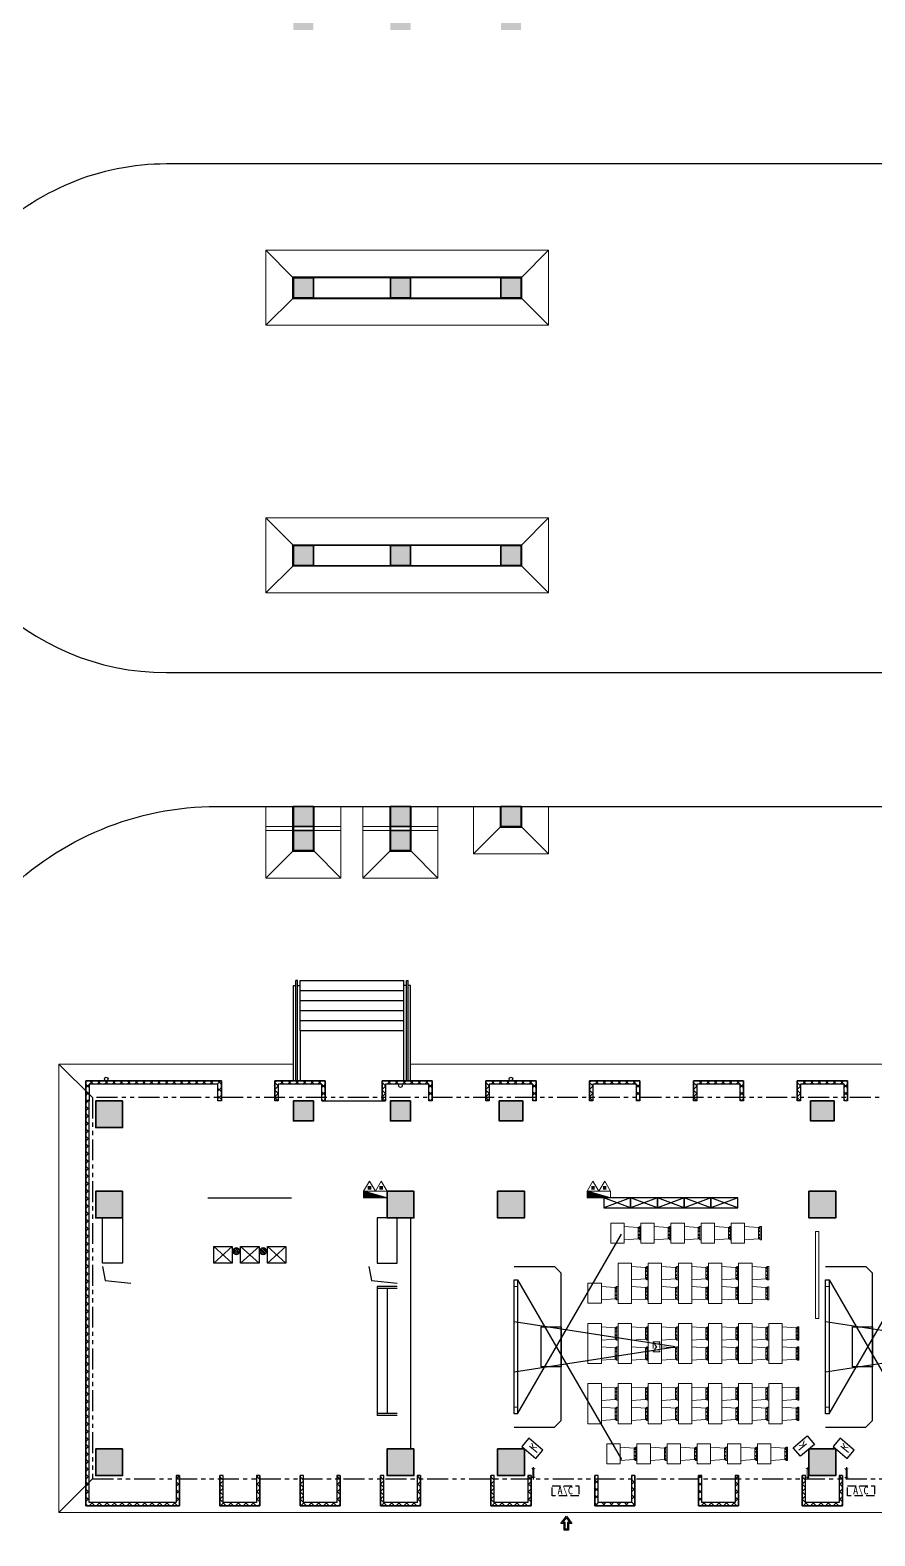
# Model space of a CAD drawing. Extents: x 196430 to 818205, y 904526 to 1974626.
# Drawn here: x 719802 to 745032, y 1832822 to 1877822 of the extents above; entities that cross this region are included whole.
import ezdxf

# ---------------------------------------------------------------- set-up
doc = ezdxf.new("R2010")
doc.units = 0
doc.header["$LTSCALE"] = 1000
doc.header["$MEASUREMENT"] = 0
for name, pattern in [('arch-1#教学楼$0$DASH', [0.35, 0.25, -0.1]), ('arch-1#教学楼$0$HIDDEN2', [4.7625, 3.175, -1.5875]), ('arch-1#教学楼$0$PHANTOM2', [1.25, 0.625, -0.125, 0.125, -0.125, 0.125, -0.125])]:
    doc.linetypes.add(name, pattern=pattern)
for name, color, linetype in [('arch', 8, 'Continuous'), ('arch-1#教学楼$0$0-消防', 8, 'Continuous'), ('arch-1#教学楼$0$_0', 8, 'Continuous'), ('arch-1#教学楼$0$A-FINI', 8, 'Continuous'), ('arch-1#教学楼$0$fur', 8, 'Continuous'), ('arch-1#教学楼$0$GXYZ', 8, 'Continuous'), ('arch-1#教学楼$0$LATRINE', 8, 'Continuous'), ('arch-1#教学楼$0$LVTRY', 8, 'Continuous'), ('arch-1#教学楼$0$O-洞口', 8, 'Continuous'), ('arch-1#教学楼$0$WALL_METAL', 8, 'Continuous'), ('arch-1#教学楼$0$Z-电器', 8, 'Continuous'), ('arch-1#教学楼$0$保温', 8, 'Continuous'), ('arch-1#教学楼$0$条件', 8, 'Continuous'), ('arch-1#教学楼$0$柱填充', 8, 'Continuous'), ('arch-1#教学楼$0$栏杆', 8, 'Continuous'), ('arch-1#教学楼$0$污水标注', 8, 'Continuous'), ('arch-1#教学楼$0$空调', 8, 'Continuous'), ('arch-1#教学楼$0$设备标注', 8, 'Continuous')]:
    doc.layers.add(name, color=color, linetype=linetype)
for name, color, linetype, lineweight in [('arch-1#教学楼$0$3T_GLASS', 8, 'Continuous', 0), ('arch-1#教学楼$0$AC', 8, 'arch-1#教学楼$0$HIDDEN2', 25), ('arch-1#教学楼$0$HANDRAIL', 8, 'Continuous', 0), ('arch-1#教学楼$0$HV-fm', 8, 'Continuous', 18), ('arch-1#教学楼$0$WINDOW', 8, 'Continuous', 25), ('arch-1#教学楼$0$家具', 8, 'Continuous', 9), ('arch-1#教学楼$0$砼柱', 8, 'Continuous', 35)]:
    doc.layers.add(name, color=color, linetype=linetype, lineweight=lineweight)
doc.styles.add('arch-1#教学楼$0$_TCH_DYN', font='')
doc.styles.add('arch-1#教学楼$0$DIM_FONT', font='SIMPLEX.shx', dxfattribs={"width": 0.6})
doc.styles.add('arch-1#教学楼$0$Standard', font='gbenor.shx', dxfattribs={"bigfont": 'gbcbig.shx'})
doc.styles.get('arch-1#教学楼$0$_TCH_DYN').set_extended_font_data('SimSun')
doc.linetypes.add('arch-1#教学楼$0$XH_LINE', pattern='A,2,-0.2,["XH",arch-1#教学楼$0$Standard,S=0.15,R=0,X=-0.15,Y=-0.08],-0.15', length=2.35)

# ---------------------------------------------------------------- blocks, each defined once
blk = doc.blocks.new('arch-1#教学楼$0$kk')
for p, q in [((867703, -261309), (867703, -260947)), ((867740, -260999), (867665, -260999)), ((867740, -261257), (867665, -261257))]:
    blk.add_line(p, q)
at = {"const_width": 10}
for points in [[(867635, -260999), (867665, -260999), (867665, -261257), (867635, -261257)], [(867770, -260999), (867740, -260999), (867740, -261257), (867770, -261257)]]:
    blk.add_lwpolyline(points, dxfattribs=at)
blk = doc.blocks.new('arch-1#教学楼$0$A$C229B5E25')
at = {"layer": 'arch-1#教学楼$0$LATRINE'}
for points in [[(0, 2150), (0, 1600), (500, 1600), (500, 2150), (0, 2150)], [(500, 2150), (0, 1600)], [(0, 2150), (500, 1600)], [(0, 1350), (0, 800), (500, 800), (500, 1350), (0, 1350)], [(500, 1350), (0, 800)], [(0, 1350), (500, 800)], [(0, 550), (0, 0), (500, 0), (500, 550), (0, 550)], [(500, 550), (0, 0)], [(0, 550), (500, 0)]]:
    blk.add_lwpolyline(points, dxfattribs=at)
blk = doc.blocks.new('arch-1#教学楼$0$GPS_ws_dlpm')
for p, q in [((-100, 9), (-9, 100)), ((-93, -37), (37, 93)), ((-71, -71), (71, 71)), ((-35, -94), (94, 35)), ((11, -99), (99, -11))]:
    blk.add_line(p, q)
blk.add_circle((0, 0), 100)
blk = doc.blocks.new('arch-1#教学楼$0$1zw2')
at = {"layer": 'arch-1#教学楼$0$柱填充'}
h = blk.add_hatch(color=251, dxfattribs=at)
h.dxf.hatch_style = 1
h.paths.add_polyline_path([(5128395, 875712), (5127595, 875712), (5127595, 874912), (5128395, 874912)])
h.paths.add_polyline_path([(5128395, 878412), (5127595, 878412), (5127595, 877612), (5128395, 877612)])
h.paths.add_polyline_path([(5134095, 878412), (5133495, 878412), (5133495, 877812), (5134095, 877812)])
h.paths.add_polyline_path([(5136995, 878412), (5136395, 878412), (5136395, 877812), (5136995, 877812)])
h.paths.add_polyline_path([(5139645, 878412), (5139645, 877812), (5140345, 877812), (5140345, 878412)])
h.paths.add_polyline_path([(5137095, 875712), (5136295, 875712), (5136295, 874912), (5137095, 874912)])
h.paths.add_polyline_path([(5140395, 875712), (5139595, 875712), (5139595, 874912), (5140395, 874912)])
h.paths.add_polyline_path([(5140395, 868012), (5139595, 868012), (5139595, 867212), (5140395, 867212)])
h.paths.add_polyline_path([(5149695, 868012), (5148895, 868012), (5148895, 867212), (5149695, 867212)])
h.paths.add_polyline_path([(5148945, 878412), (5148945, 877812), (5149645, 877812), (5149645, 878412)])
h.paths.add_polyline_path([(5149695, 875712), (5148895, 875712), (5148895, 874912), (5149695, 874912)])
h.paths.add_polyline_path([(5158245, 878412), (5158245, 877812), (5158945, 877812), (5158945, 878412)])
h.paths.add_polyline_path([(5158995, 875712), (5158195, 875712), (5158195, 874912), (5158995, 874912)])
h.paths.add_polyline_path([(5158995, 868012), (5158195, 868012), (5158195, 867212), (5158995, 867212)])
h.paths.add_polyline_path([(5167545, 878412), (5167545, 877812), (5168245, 877812), (5168245, 878412)])
h.paths.add_polyline_path([(5168295, 875712), (5167495, 875712), (5167495, 874912), (5168295, 874912)])
h.paths.add_polyline_path([(5168295, 868012), (5167495, 868012), (5167495, 867212), (5168295, 867212)])
h.paths.add_polyline_path([(5176845, 878412), (5176845, 877812), (5177545, 877812), (5177545, 878412)])
h.paths.add_polyline_path([(5177495, 875712), (5176895, 875712), (5176895, 875112), (5177495, 875112)])
h.paths.add_polyline_path([(5177295, 867812), (5176695, 867812), (5176695, 867212), (5177295, 867212)])
h.paths.add_polyline_path([(5183395, 867712), (5182895, 867712), (5182895, 867212), (5183395, 867212)])
h.paths.add_polyline_path([(5183295, 875712), (5182695, 875712), (5182695, 875112), (5183295, 875112)])
h.paths.add_polyline_path([(5183295, 878412), (5182695, 878412), (5182695, 877812), (5183295, 877812)])
h.paths.add_polyline_path([(5186895, 870212), (5186395, 870212), (5186395, 869712), (5186895, 869712)])
h.paths.add_polyline_path([(5188695, 875912), (5188095, 875912), (5188095, 875312), (5188695, 875312)])
h.paths.add_polyline_path([(5188695, 867712), (5188195, 867712), (5188195, 867212), (5188695, 867212)])
h.paths.add_polyline_path([(5192795, 876262), (5192045, 876262), (5192045, 875512), (5192795, 875512)])
h.paths.add_polyline_path([(5177695, 882912), (5177095, 882912), (5177095, 882312), (5177695, 882312)])
h.paths.add_polyline_path([(5185595, 882912), (5184995, 882912), (5184995, 882312), (5185595, 882312)])
h.paths.add_polyline_path([(5188695, 882912), (5188095, 882912), (5188095, 882312), (5188695, 882312)])
h.paths.add_polyline_path([(5192795, 882811), (5192295, 882811), (5192295, 882311), (5192795, 882311)])
h.paths.add_polyline_path([(5134095, 886492), (5133495, 886492), (5133495, 885892), (5134095, 885892)])
h.paths.add_polyline_path([(5136995, 886492), (5136395, 886492), (5136395, 885892), (5136995, 885892)])
h.paths.add_polyline_path([(5177695, 888692), (5177095, 888692), (5177095, 888092), (5177695, 888092)])
h.paths.add_polyline_path([(5185595, 888692), (5184995, 888692), (5184995, 888092), (5185595, 888092)])
h.paths.add_polyline_path([(5188695, 888692), (5188095, 888692), (5188095, 888092), (5188695, 888092)])
h.paths.add_polyline_path([(5192795, 888692), (5192295, 888692), (5192295, 888192), (5192795, 888192)])
h.paths.add_polyline_path([(5128395, 868012), (5127595, 868012), (5127595, 867212), (5128395, 867212)])
h.paths.add_polyline_path([(5137095, 868012), (5136295, 868012), (5136295, 867212), (5137095, 867212)])
h.paths.add_polyline_path([(5188695, 878412), (5188095, 878412), (5188095, 877812), (5188695, 877812)])
h.paths.add_polyline_path([(5136395, 886612), (5136995, 886612), (5136995, 887212), (5136395, 887212)])
h.paths.add_polyline_path([(5182995, 915332), (5182395, 915332), (5182395, 914732), (5182995, 914732)])
h.paths.add_polyline_path([(5189495, 915332), (5188895, 915332), (5188895, 914732), (5189495, 914732)])
h.paths.add_polyline_path([(5189495, 919812), (5188795, 919812), (5188795, 919012), (5189495, 919012)])
h.paths.add_polyline_path([(5185595, 919712), (5184995, 919712), (5184995, 919012), (5185595, 919012)])
h.paths.add_polyline_path([(5174245, 919812), (5173545, 919812), (5173545, 919012), (5174245, 919012)])
h.paths.add_polyline_path([(5177545, 919812), (5176845, 919812), (5176845, 919012), (5177545, 919012)])
h.paths.add_polyline_path([(5176845, 930012), (5176845, 929412), (5177545, 929412), (5177545, 930012)])
h.paths.add_polyline_path([(5177495, 927512), (5176895, 927512), (5176895, 926812), (5177495, 926812)])
h.paths.add_polyline_path([(5173545, 930012), (5173545, 929412), (5174245, 929412), (5174245, 930012)])
h.paths.add_polyline_path([(5174245, 927512), (5173545, 927512), (5173545, 926712), (5174245, 926712)])
h.paths.add_polyline_path([(5164245, 930012), (5164245, 929412), (5164945, 929412), (5164945, 930012)])
h.paths.add_polyline_path([(5164945, 927512), (5164245, 927512), (5164245, 926712), (5164945, 926712)])
h.paths.add_polyline_path([(5164945, 919812), (5164245, 919812), (5164245, 919012), (5164945, 919012)])
h.paths.add_polyline_path([(5182845, 955712), (5182345, 955712), (5182345, 955212), (5182845, 955212)])
h.paths.add_polyline_path([(5192795, 955712), (5192295, 955712), (5192295, 955212), (5192795, 955212)])
h.paths.add_polyline_path([(5185595, 958812), (5184995, 958812), (5184995, 958212), (5185595, 958212)])
h.paths.add_polyline_path([(5188695, 958812), (5188095, 958812), (5188095, 958212), (5188695, 958212)])
h.paths.add_polyline_path([(5192795, 958812), (5192195, 958812), (5192195, 958212), (5192795, 958212)])
h.paths.add_polyline_path([(5177695, 958812), (5177095, 958812), (5177095, 958212), (5177695, 958212)])
h.paths.add_polyline_path([(5177695, 965012), (5177095, 965012), (5177095, 964412), (5177695, 964412)])
h.paths.add_polyline_path([(5185595, 965012), (5184995, 965012), (5184995, 964412), (5185595, 964412)])
h.paths.add_polyline_path([(5188695, 965212), (5188095, 965212), (5188095, 964612), (5188695, 964612)])
h.paths.add_polyline_path([(5192795, 965212), (5192195, 965212), (5192195, 964612), (5192795, 964612)])
h.paths.add_polyline_path([(5177695, 971012), (5177095, 971012), (5177095, 970412), (5177695, 970412)])
h.paths.add_polyline_path([(5185595, 971212), (5184995, 971212), (5184995, 970612), (5185595, 970612)])
h.paths.add_polyline_path([(5192795, 971212), (5192195, 971212), (5192195, 970612), (5192795, 970612)])
h.paths.add_polyline_path([(5177595, 977012), (5176795, 977012), (5176795, 976212), (5177595, 976212)])
h.paths.add_polyline_path([(5177595, 984912), (5176795, 984912), (5176795, 984112), (5177595, 984112)])
h.paths.add_polyline_path([(5181445, 984912), (5180745, 984912), (5180745, 984112), (5181445, 984112)])
h.paths.add_polyline_path([(5180795, 987412), (5180795, 986812), (5181395, 986812), (5181395, 987412)])
h.paths.add_polyline_path([(5176845, 987412), (5176845, 986812), (5177545, 986812), (5177545, 987412)])
h.paths.add_polyline_path([(5190995, 984912), (5190295, 984912), (5190295, 984112), (5190995, 984112)])
h.paths.add_polyline_path([(5190995, 987412), (5190295, 987412), (5190295, 986612), (5190995, 986612)])
h.paths.add_polyline_path([(5190995, 976812), (5190395, 976812), (5190395, 976212), (5190995, 976212)])
h.paths.add_polyline_path([(5192795, 976812), (5192195, 976812), (5192195, 976212), (5192795, 976212)])
h.paths.add_polyline_path([(5185595, 976812), (5184995, 976812), (5184995, 976212), (5185595, 976212)])
h.paths.add_polyline_path([(5181445, 977012), (5180745, 977012), (5180745, 976212), (5181445, 976212)])
h.paths.add_polyline_path([(5167545, 987412), (5167545, 986812), (5168245, 986812), (5168245, 987412)])
h.paths.add_polyline_path([(5168295, 984912), (5167495, 984912), (5167495, 984112), (5168295, 984112)])
h.paths.add_polyline_path([(5168295, 977012), (5167495, 977012), (5167495, 976212), (5168295, 976212)])
h.paths.add_polyline_path([(5158245, 987412), (5158245, 986812), (5158945, 986812), (5158945, 987412)])
h.paths.add_polyline_path([(5158995, 984912), (5158195, 984912), (5158195, 984112), (5158995, 984112)])
h.paths.add_polyline_path([(5158995, 977012), (5158195, 977012), (5158195, 976212), (5158995, 976212)])
h.paths.add_polyline_path([(5148945, 987412), (5148945, 986812), (5149645, 986812), (5149645, 987412)])
h.paths.add_polyline_path([(5149695, 984912), (5148895, 984912), (5148895, 984112), (5149695, 984112)])
h.paths.add_polyline_path([(5149695, 977012), (5148895, 977012), (5148895, 976212), (5149695, 976212)])
h.paths.add_polyline_path([(5139645, 987412), (5139645, 986812), (5140345, 986812), (5140345, 987412)])
h.paths.add_polyline_path([(5140395, 984912), (5139595, 984912), (5139595, 984112), (5140395, 984112)])
h.paths.add_polyline_path([(5140395, 977012), (5139595, 977012), (5139595, 976212), (5140395, 976212)])
h.paths.add_polyline_path([(5136995, 987412), (5136395, 987412), (5136395, 986812), (5136995, 986812)])
h.paths.add_polyline_path([(5137095, 984912), (5136295, 984912), (5136295, 984112), (5137095, 984112)])
h.paths.add_polyline_path([(5137095, 977012), (5136295, 977012), (5136295, 976212), (5137095, 976212)])
h.paths.add_polyline_path([(5128395, 984912), (5127595, 984912), (5127595, 984112), (5128395, 984112)])
h.paths.add_polyline_path([(5128395, 987412), (5127595, 987412), (5127595, 986612), (5128395, 986612)])
h.paths.add_polyline_path([(5188695, 971212), (5188095, 971212), (5188095, 970612), (5188695, 970612)])
h.paths.add_polyline_path([(5128395, 977012), (5127595, 977012), (5127595, 976212), (5128395, 976212)])
h.paths.add_polyline_path([(5177095, 889412), (5177095, 888812), (5177695, 888812), (5177695, 889412)])
h.paths.add_polyline_path([(5184995, 889412), (5184995, 888812), (5185595, 888812), (5185595, 889412)])
h.paths.add_polyline_path([(5188095, 889412), (5188095, 888812), (5188695, 888812), (5188695, 889412)])
h.paths.add_polyline_path([(5177095, 894112), (5177095, 893512), (5177795, 893512), (5177795, 894112)])
h.paths.add_polyline_path([(5184895, 894112), (5184895, 893512), (5185595, 893512), (5185595, 894112)])
h.paths.add_polyline_path([(5188095, 894112), (5188095, 893512), (5188695, 893512), (5188695, 894112)])
h.paths.add_polyline_path([(5192195, 894112), (5192195, 893512), (5192795, 893512), (5192795, 894112)])
h.paths.add_polyline_path([(5177095, 902212), (5177095, 901612), (5177795, 901612), (5177795, 902212)])
h.paths.add_polyline_path([(5184895, 902212), (5184895, 901612), (5185595, 901612), (5185595, 902212)])
h.paths.add_polyline_path([(5188695, 902211), (5188095, 902211), (5188095, 901611), (5188695, 901611)])
h.paths.add_polyline_path([(5192795, 902211), (5192195, 902211), (5192195, 901611), (5192795, 901611)])
h.paths.add_polyline_path([(5177095, 906712), (5177095, 906112), (5177795, 906112), (5177795, 906712)])
h.paths.add_polyline_path([(5184895, 906712), (5184895, 906112), (5185595, 906112), (5185595, 906712)])
h.paths.add_polyline_path([(5188695, 906712), (5188095, 906712), (5188095, 906112), (5188695, 906112)])
h.paths.add_polyline_path([(5192795, 906712), (5192195, 906712), (5192195, 906112), (5192795, 906112)])
h.paths.add_polyline_path([(5177095, 914612), (5177095, 914012), (5177795, 914012), (5177795, 914612)])
h.paths.add_polyline_path([(5184895, 914612), (5184895, 914012), (5185595, 914012), (5185595, 914612)])
h.paths.add_polyline_path([(5188095, 914612), (5188095, 914012), (5188695, 914012), (5188695, 914612)])
h.paths.add_polyline_path([(5192195, 914612), (5192195, 914012), (5192795, 914012), (5192795, 914612)])
h.paths.add_polyline_path([(5185595, 927512), (5184995, 927512), (5184995, 926812), (5185595, 926812)])
h.paths.add_polyline_path([(5189495, 927512), (5188795, 927512), (5188795, 926712), (5189495, 926712)])
h.paths.add_polyline_path([(5184945, 930012), (5184945, 929412), (5185645, 929412), (5185645, 930012)])
h.paths.add_polyline_path([(5189495, 930012), (5188895, 930012), (5188895, 929412), (5189495, 929412)])
h.paths.add_polyline_path([(5154945, 930012), (5154945, 929412), (5155645, 929412), (5155645, 930012)])
h.paths.add_polyline_path([(5155645, 927512), (5154945, 927512), (5154945, 926712), (5155645, 926712)])
h.paths.add_polyline_path([(5155645, 919812), (5154945, 919812), (5154945, 919012), (5155645, 919012)])
h.paths.add_polyline_path([(5145645, 930012), (5145645, 929412), (5146345, 929412), (5146345, 930012)])
h.paths.add_polyline_path([(5146345, 927512), (5145645, 927512), (5145645, 926712), (5146345, 926712)])
h.paths.add_polyline_path([(5146345, 919812), (5145645, 919812), (5145645, 919012), (5146345, 919012)])
h.paths.add_polyline_path([(5136345, 930012), (5136345, 929412), (5137045, 929412), (5137045, 930012)])
h.paths.add_polyline_path([(5137045, 927512), (5136345, 927512), (5136345, 926712), (5137045, 926712)])
h.paths.add_polyline_path([(5137045, 919812), (5136345, 919812), (5136345, 919012), (5137045, 919012)])
h.paths.add_polyline_path([(5133995, 919512), (5133495, 919512), (5133495, 919012), (5133995, 919012)])
h.paths.add_polyline_path([(5131295, 927512), (5130695, 927512), (5130695, 926912), (5131295, 926912)])
h.paths.add_polyline_path([(5131295, 919612), (5130695, 919612), (5130695, 919012), (5131295, 919012)])
h.paths.add_polyline_path([(5128295, 927512), (5127595, 927512), (5127595, 926712), (5128295, 926712)])
h.paths.add_polyline_path([(5127595, 930012), (5127595, 929412), (5128295, 929412), (5128295, 930012)])
h.paths.add_polyline_path([(5128395, 919812), (5127595, 919812), (5127595, 919012), (5128395, 919012)])
h.paths.add_polyline_path([(5134095, 911732), (5133495, 911732), (5133495, 911132), (5134095, 911132)])
h.paths.add_polyline_path([(5136995, 911732), (5136395, 911732), (5136395, 911132), (5136995, 911132)])
h.paths.add_polyline_path([(5134095, 911012), (5133495, 911012), (5133495, 910412), (5134095, 910412)])
h.paths.add_polyline_path([(5139695, 910412), (5140295, 910412), (5140295, 911012), (5139695, 911012)])
h.paths.add_polyline_path([(5139695, 902412), (5140295, 902412), (5140295, 903012), (5139695, 903012)])
h.paths.add_polyline_path([(5134095, 903012), (5133495, 903012), (5133495, 902412), (5134095, 902412)])
h.paths.add_polyline_path([(5139695, 894412), (5140295, 894412), (5140295, 895012), (5139695, 895012)])
h.paths.add_polyline_path([(5134095, 895012), (5133495, 895012), (5133495, 894412), (5134095, 894412)])
h.paths.add_polyline_path([(5134095, 887212), (5133495, 887212), (5133495, 886612), (5134095, 886612)])
h.paths.add_polyline_path([(5139695, 886612), (5140295, 886612), (5140295, 887212), (5139695, 887212)])
h.paths.add_polyline_path([(5136395, 902412), (5136995, 902412), (5136995, 903012), (5136395, 903012)])
h.paths.add_polyline_path([(5136395, 894412), (5136995, 894412), (5136995, 895012), (5136395, 895012)])
h.paths.add_polyline_path([(5136395, 910412), (5136995, 910412), (5136995, 911012), (5136395, 911012)])
h.paths.add_polyline_path([(5184995, 930732), (5184995, 930132), (5185595, 930132), (5185595, 930732)])
h.paths.add_polyline_path([(5182945, 938712), (5182345, 938712), (5182345, 938112), (5182945, 938112)])
h.paths.add_polyline_path([(5185595, 938712), (5184995, 938712), (5184995, 938112), (5185595, 938112)])
h.paths.add_polyline_path([(5188495, 938712), (5187895, 938712), (5187895, 938112), (5188495, 938112)])
h.paths.add_polyline_path([(5182945, 947112), (5182345, 947112), (5182345, 946512), (5182945, 946512)])
h.paths.add_polyline_path([(5185595, 947112), (5184995, 947112), (5184995, 946512), (5185595, 946512)])
h.paths.add_polyline_path([(5188495, 947112), (5187895, 947112), (5187895, 946512), (5188495, 946512)])
h.paths.add_polyline_path([(5185595, 955092), (5184995, 955092), (5184995, 954492), (5185595, 954492)])
h.paths.add_polyline_path([(5187895, 930732), (5187895, 930132), (5188495, 930132), (5188495, 930732)])
h.paths.add_polyline_path([(5188495, 955092), (5187895, 955092), (5187895, 954492), (5188495, 954492)])
h.paths.add_polyline_path([(5183395, 870462), (5182645, 870462), (5182645, 869712), (5183395, 869712)])
at = {"layer": 'arch-1#教学楼$0$砼柱', "lineweight": 35}
for points in [[(5134095, 903012), (5133495, 903012), (5133495, 902412), (5134095, 902412)], [(5136395, 902412), (5136995, 902412), (5136995, 903012), (5136395, 903012)], [(5139695, 902412), (5140295, 902412), (5140295, 903012), (5139695, 903012)], [(5134095, 895012), (5133495, 895012), (5133495, 894412), (5134095, 894412)], [(5136395, 894412), (5136995, 894412), (5136995, 895012), (5136395, 895012)], [(5139695, 894412), (5140295, 894412), (5140295, 895012), (5139695, 895012)], [(5134095, 887212), (5133495, 887212), (5133495, 886612), (5134095, 886612)], [(5136395, 886612), (5136995, 886612), (5136995, 887212), (5136395, 887212)], [(5139695, 886612), (5140295, 886612), (5140295, 887212), (5139695, 887212)], [(5134095, 886492), (5133495, 886492), (5133495, 885892), (5134095, 885892)], [(5136995, 886492), (5136395, 886492), (5136395, 885892), (5136995, 885892)], [(5128395, 878412), (5127595, 878412), (5127595, 877612), (5128395, 877612)], [(5134095, 878412), (5133495, 878412), (5133495, 877812), (5134095, 877812)], [(5136995, 878412), (5136395, 878412), (5136395, 877812), (5136995, 877812)], [(5139645, 878412), (5139645, 877812), (5140345, 877812), (5140345, 878412)], [(5148945, 878412), (5148945, 877812), (5149645, 877812), (5149645, 878412)], [(5128395, 875712), (5127595, 875712), (5127595, 874912), (5128395, 874912)], [(5137095, 875712), (5136295, 875712), (5136295, 874912), (5137095, 874912)], [(5140395, 875712), (5139595, 875712), (5139595, 874912), (5140395, 874912)], [(5149695, 875712), (5148895, 875712), (5148895, 874912), (5149695, 874912)], [(5128395, 868012), (5127595, 868012), (5127595, 867212), (5128395, 867212)], [(5137095, 868012), (5136295, 868012), (5136295, 867212), (5137095, 867212)], [(5140395, 868012), (5139595, 868012), (5139595, 867212), (5140395, 867212)], [(5149695, 868012), (5148895, 868012), (5148895, 867212), (5149695, 867212)]]:
    blk.add_lwpolyline(points, close=True, dxfattribs=at)
blk = doc.blocks.new('arch-1#教学楼$0$$plan$00000303')
at = {"linetype": 'Continuous'}
for p, q in [((-195, 500), (-195, 466)), ((-195, 500), (200, 500)), ((-195, 467), (-168, 416)), ((200, 466), (-195, 466)), ((-153, 467), (-153, 417)), ((-125, 467), (-125, 417)), ((-66, 467), (-66, 417)), ((-45, 467), (-45, 417)), ((47, 467), (47, 417)), ((71, 467), (71, 417)), ((135, 467), (135, 417)), ((159, 467), (159, 417)), ((173, 417), (199, 467)), ((200, 500), (200, 466)), ((-197, 0), (-168, 418)), ((202, 0), (-197, 0)), ((-170, 418), (173, 418)), ((202, 0), (173, 418))]:
    blk.add_line(p, q, dxfattribs=at)
at = {"style": 'arch-1#教学楼$0$Standard', "width": 0.8, "flags": 9}
for tag in ['XSIZE', 'YSIZE']:
    blk.add_attdef(tag, (0, 0), '', height=0.5, dxfattribs=at)
blk = doc.blocks.new('arch-1#教学楼$0$few3t3t2')
at = {"layer": 'arch-1#教学楼$0$家具'}
blk.add_lwpolyline([(2575074, 638220), (2575474, 638220), (2575474, 637020), (2575074, 637020)], close=True, dxfattribs=at)
at = {"layer": 'arch-1#教学楼$0$家具', "rotation": 270}
for p in [(2575474, 637923), (2575474, 637323)]:
    blk.add_blockref('arch-1#教学楼$0$$plan$00000303', p, dxfattribs=at)
blk = doc.blocks.new('arch-1#教学楼$0$eeg')
at = {"layer": 'arch-1#教学楼$0$fur'}
blk.add_lwpolyline([(131554, 140917), (131854, 140917), (131854, 140117), (131554, 140117)], close=True, dxfattribs=at)
blk.add_lwpolyline([(131854, 140917), (131554, 140117), (131554, 140917), (131854, 140117)], dxfattribs=at)
blk = doc.blocks.new('arch-1#教学楼$0$ptss1')
at = {"layer": 'arch-1#教学楼$0$A-FINI'}
for p, q in [((5254532, 991690), (5257632, 997053)), ((5254432, 996090), (5255632, 996090)), ((5255632, 996090), (5255832, 995890)), ((5255832, 991490), (5255832, 995890)), ((5254532, 995690), (5257632, 990327)), ((5259234, 993690), (5254432, 994438)), ((5254432, 992938), (5259234, 993690)), ((5255632, 991290), (5255832, 991490)), ((5254432, 991290), (5255632, 991290))]:
    blk.add_line(p, q, dxfattribs=at)
for points in [[(5254432, 995690), (5254532, 995690), (5254532, 991690), (5254432, 991690)], [(5255232, 994290), (5255832, 994290), (5255832, 993090), (5255232, 993090)]]:
    blk.add_lwpolyline(points, close=True, dxfattribs=at)
at = {"layer": 'arch-1#教学楼$0$HANDRAIL'}
blk.add_line((5255832, 993092), (5255832, 994292), dxfattribs=at)
at = {"layer": 'arch-1#教学楼$0$家具'}
for p, q in [((5257311, 997390), (5257711, 997390)), ((5258211, 997390), (5258611, 997390)), ((5259111, 997390), (5259511, 997390)), ((5260011, 997390), (5260411, 997390)), ((5260911, 997390), (5261311, 997390)), ((5257032, 995590), (5256632, 995590))]:
    blk.add_line(p, q, dxfattribs=at)
at = {"layer": 'arch-1#教学楼$0$家具', "linetype": 'arch-1#教学楼$0$DASH', "ltscale": 0.8}
for p, q in [((5258583, 993840), (5258583, 993540)), ((5258583, 993840), (5258783, 993840)), ((5258583, 993840), (5258783, 993540)), ((5258583, 993540), (5258783, 993840)), ((5258783, 993840), (5258783, 993540)), ((5258583, 993540), (5258783, 993540))]:
    blk.add_line(p, q, dxfattribs=at)
at = {"layer": 'arch-1#教学楼$0$家具'}
for points in [[(5257711, 997390), (5257711, 996790), (5257311, 996790), (5257311, 997390)], [(5258611, 997390), (5258611, 996790), (5258211, 996790), (5258211, 997390)], [(5259511, 997390), (5259511, 996790), (5259111, 996790), (5259111, 997390)], [(5260411, 997390), (5260411, 996790), (5260011, 996790), (5260011, 997390)], [(5261311, 997390), (5261311, 996790), (5260911, 996790), (5260911, 997390)], [(5257032, 995590), (5257032, 994990), (5256632, 994990), (5256632, 995590)], [(5257596, 990790), (5257596, 990190), (5257196, 990190), (5257196, 990790), (5257596, 990790)], [(5258496, 990790), (5258496, 990190), (5258096, 990190), (5258096, 990790), (5258496, 990790)], [(5259396, 990790), (5259396, 990190), (5258996, 990190), (5258996, 990790), (5259396, 990790)], [(5260296, 990790), (5260296, 990190), (5259896, 990190), (5259896, 990790), (5260296, 990790)], [(5261196, 990790), (5261196, 990190), (5260796, 990190), (5260796, 990790), (5261196, 990790)], [(5262096, 990790), (5262096, 990190), (5261696, 990190), (5261696, 990790), (5262096, 990790)]]:
    blk.add_lwpolyline(points, dxfattribs=at)
for points in [[(5263432, 997140), (5263532, 997140), (5263532, 994540), (5263432, 994540)], [(5254432, 995490), (5254532, 995490), (5254532, 991890), (5254432, 991890)]]:
    blk.add_lwpolyline(points, close=True, dxfattribs=at)
at = {"layer": 'arch-1#教学楼$0$家具', "extrusion": (0, 0, -1), "zscale": -1}
for name, p, rotation in [('arch-1#教学楼$0$eeg', (-5116989, 866285), 90), ('arch-1#教学楼$0$eeg', (-5117789, 866285), 90), ('arch-1#教学楼$0$eeg', (-5118589, 866285), 90), ('arch-1#教学楼$0$eeg', (-5119389, 866285), 90), ('arch-1#教学楼$0$eeg', (-5120189, 866285), 90), ('arch-1#教学楼$0$few3t3t2', (-2681558, 1629610), 180), ('arch-1#教学楼$0$few3t3t2', (-2682458, 1629610), 180), ('arch-1#教学楼$0$few3t3t2', (-2683358, 1629610), 180), ('arch-1#教学楼$0$few3t3t2', (-2684258, 1629610), 180), ('arch-1#教学楼$0$few3t3t2', (-2685158, 1629610), 180), ('arch-1#教学楼$0$few3t3t2', (-2686058, 1629610), 180), ('arch-1#教学楼$0$few3t3t2', (-2686958, 1629610), 180)]:
    blk.add_blockref(name, p, dxfattribs=dict(at, rotation=rotation))
at = {"layer": 'arch-1#教学楼$0$家具', "rotation": 270}
for p in [(5257711, 997092), (5258611, 997092), (5259511, 997092), (5260411, 997092), (5261311, 997092), (5257032, 995293), (5257596, 990492), (5258496, 990492), (5259396, 990492), (5260296, 990492), (5261196, 990492), (5262096, 990492)]:
    blk.add_blockref('arch-1#教学楼$0$$plan$00000303', p, dxfattribs=at)
at = {"layer": 'arch-1#教学楼$0$家具'}
for p in [(2682458, 357969), (2683358, 357969), (2684258, 357969), (2685158, 357969), (2686058, 357969), (2681558, 356169), (2682458, 356169), (2683358, 356169), (2684258, 356169), (2685158, 356169), (2686058, 356169), (2686958, 356169)]:
    blk.add_blockref('arch-1#教学楼$0$few3t3t2', p, dxfattribs=at)
blk = doc.blocks.new('arch-1#教学楼$0$xfcd1')
at = {"layer": 'arch-1#教学楼$0$GXYZ', "linetype": 'Continuous'}
blk.add_lwpolyline([(5269688, 865412), (5269688, 878212, -0.414214), (5278688, 887212), (5319575, 887212), (5319575, 910412)], format="xyb", dxfattribs=at)
blk.add_lwpolyline([(5277188, 891212), (5308075, 891212, 0.414216), (5315575, 898712), (5315575, 898912, 0.414212), (5308075, 906412), (5277188, 906412, 0.414214), (5269688, 898912), (5269688, 898712, 0.414213)], format="xyb", close=True, dxfattribs=at)
blk = doc.blocks.new('arch-1#教学楼$0$wetwertyr')
at = {"layer": 'arch-1#教学楼$0$AC', "linetype": 'arch-1#教学楼$0$DASH'}
blk.add_lwpolyline([(7654325, 2471000), (7655125, 2471000), (7655125, 2470700), (7654325, 2470700)], close=True, dxfattribs=at)
at = {"layer": 'arch-1#教学楼$0$AC', "style": 'arch-1#教学楼$0$_TCH_DYN'}
blk.add_text('A\\C', height=227.8, dxfattribs=at).set_placement((7654485, 2470743))
blk = doc.blocks.new('arch-1#教学楼$0$A$C41442FB6')
at = {"layer": 'arch-1#教学楼$0$Z-电器'}
blk.add_lwpolyline([(0, 550), (330, 550), (330, 0), (0, 0)], close=True, dxfattribs=at)
at = {"layer": 'arch-1#教学楼$0$Z-电器', "linetype": 'Continuous', "style": 'arch-1#教学楼$0$DIM_FONT', "width": 0.8}
blk.add_text('k', height=300, rotation=359.9455, dxfattribs=at).set_placement((123, 165))
blk = doc.blocks.new('arch-1#教学楼$0$WEQWESDA')
at = {"layer": 'arch-1#教学楼$0$HV-fm'}
h = blk.add_hatch(dxfattribs=at)
h.set_pattern_fill('ANSI31', angle=270, style=0)
h.set_pattern_definition([(315, (-693696.34586, 2541731.43045), (0.088388347648, 0.088388347648), [])])
edge = h.paths.add_edge_path()
edge.add_line((477846, 567113), (477846, 566912))
edge.add_line((477846, 566912), (478546, 566913))
edge.add_line((478546, 566913), (477846, 567113))
at = {"layer": 'arch-1#教学楼$0$HV-fm', "color": 7}
for p, q in [((477846, 567113), (477846, 566913)), ((477846, 567113), (478546, 566913)), ((478546, 567113), (477847, 567113)), ((478546, 567113), (478546, 566913))]:
    blk.add_line(p, q, dxfattribs=at)
at = {"layer": 'arch-1#教学楼$0$HV-fm', "color": 7, "linetype": 'arch-1#教学楼$0$XH_LINE', "ltscale": 1.5}
blk.add_lwpolyline([(478546, 566913), (477846, 566913)], dxfattribs=at)
blk = doc.blocks.new('arch-1#教学楼$0$37')
at = {"linetype": 'Continuous'}
for p, q in [((350, 606), (0, 0)), ((0, 0), (700, 0)), ((700, 0), (350, 606))]:
    blk.add_line(p, q, dxfattribs=at)
at = {"linetype": 'Continuous', "const_width": 210}
blk.add_lwpolyline([(455, 202), (245, 202)], dxfattribs=at)
blk = doc.blocks.new('arch-1#教学楼$0$WERWERSGFDFGFG')
at = {"layer": 'arch-1#教学楼$0$HV-fm', "color": 7, "linetype": 'arch-1#教学楼$0$XH_LINE', "ltscale": 1.5, "xscale": 0.5, "yscale": 0.5, "zscale": 0.5}
for p in [(477846, 567426), (478196, 567426)]:
    blk.add_blockref('arch-1#教学楼$0$37', p, dxfattribs=at)
blk = doc.blocks.new('arch-1#教学楼$0$xfs1')
at = {"layer": 'arch-1#教学楼$0$WINDOW'}
for name, p in [('arch-1#教学楼$0$WERWERSGFDFGFG', (3982890, 231536)), ('arch-1#教学楼$0$WERWERSGFDFGFG', (3989564, 231536)), ('arch-1#教学楼$0$WEQWESDA', (3982889, 231849)), ('arch-1#教学楼$0$WEQWESDA', (3989563, 231849))]:
    blk.add_blockref(name, p, dxfattribs=at)
blk = doc.blocks.new('arch-1#教学楼$0$平面标识')
at = {"layer": 'arch-1#教学楼$0$0-消防', "ltscale": 3}
blk.add_lwpolyline([(0, 422), (-168, 199), (-68, 199), (-68, 0), (68, 0), (68, 199), (168, 199), (0, 422)], dxfattribs=at)
blk.add_lwpolyline([(0, 372), (-108, 229), (-38, 229), (-38, 30), (38, 30), (38, 229), (108, 229)], close=True, dxfattribs=at)
blk = doc.blocks.new('arch-1#教学楼$0$xfjy')
at = {"layer": 'arch-1#教学楼$0$0-消防', "xscale": -1, "rotation": 359.9999999999931}
blk.add_blockref('arch-1#教学楼$0$平面标识', (5289129, 871783), dxfattribs=at)
blk = doc.blocks.new('arch-1#教学楼')
at = {"layer": 'arch-1#教学楼$0$条件'}
h = blk.add_hatch(dxfattribs=at)
h.set_pattern_fill('ANSI37', color=256, scale=100)
h.set_pattern_definition([(45, (-1423750.5, -699523.78), (-112.2532015, 112.2532015), []), (135, (-1423750.5, -699523.78), (-112.2532015, -112.2532015), [])])
h.paths.add_polyline_path([(5274875, 884614), (5274775, 884614), (5274775, 885214), (5278825, 885214), (5278825, 884614), (5278725, 884614), (5278725, 885114), (5274875, 885114)])
h = blk.add_hatch(dxfattribs=at)
h.set_pattern_fill('ANSI37', color=256, scale=100)
h.set_pattern_definition([(45, (-1420750.5, -699523.78), (-112.2532015, 112.2532015), []), (135, (-1420750.5, -699523.78), (-112.2532015, -112.2532015), [])])
h.paths.add_polyline_path([(5280525, 884614), (5280425, 884614), (5280425, 885214), (5281925, 885214), (5281925, 884614), (5281825, 884614), (5281825, 885114), (5280525, 885114)])
h = blk.add_hatch(dxfattribs=at)
h.set_pattern_fill('ANSI37', color=256, scale=100)
h.set_pattern_definition([(45, (-1417550.5, -699523.78), (-112.2532015, 112.2532015), []), (135, (-1417550.5, -699523.78), (-112.2532015, -112.2532015), [])])
h.paths.add_polyline_path([(5283725, 884614), (5283625, 884614), (5283625, 885214), (5285125, 885214), (5285125, 884614), (5285025, 884614), (5285025, 885114), (5283725, 885114)])
h = blk.add_hatch(dxfattribs=at)
h.set_pattern_fill('ANSI37', color=256, scale=100)
h.set_pattern_definition([(45, (-1414450.5, -699523.78), (-112.2532015, 112.2532015), []), (135, (-1414450.5, -699523.78), (-112.2532015, -112.2532015), [])])
h.paths.add_polyline_path([(5286825, 884614), (5286725, 884614), (5286725, 885214), (5288225, 885214), (5288225, 884614), (5288125, 884614), (5288125, 885114), (5286825, 885114)])
h = blk.add_hatch(dxfattribs=at)
h.set_pattern_fill('ANSI37', color=256, scale=100)
h.set_pattern_definition([(45, (-1411350.5, -699523.78), (-112.2532015, 112.2532015), []), (135, (-1411350.5, -699523.78), (-112.2532015, -112.2532015), [])])
h.paths.add_polyline_path([(5289925, 884614), (5289825, 884614), (5289825, 885214), (5291325, 885214), (5291325, 884614), (5291225, 884614), (5291225, 885114), (5289925, 885114)])
h = blk.add_hatch(dxfattribs=at)
h.set_pattern_fill('ANSI37', color=256, scale=100)
h.set_pattern_definition([(45, (-1408250.5, -699523.78), (-112.2532015, 112.2532015), []), (135, (-1408250.5, -699523.78), (-112.2532015, -112.2532015), [])])
h.paths.add_polyline_path([(5293025, 884614), (5292925, 884614), (5292925, 885214), (5294425, 885214), (5294425, 884614), (5294325, 884614), (5294325, 885114), (5293025, 885114)])
h = blk.add_hatch(dxfattribs=at)
h.set_pattern_fill('ANSI37', color=256, scale=100)
h.set_pattern_definition([(45, (-1405150.5, -699523.78), (-112.2532015, 112.2532015), []), (135, (-1405150.5, -699523.78), (-112.2532015, -112.2532015), [])])
h.paths.add_polyline_path([(5296125, 884614), (5296025, 884614), (5296025, 885214), (5297525, 885214), (5297525, 884614), (5297425, 884614), (5297425, 885114), (5296125, 885114)])
h = blk.add_hatch(dxfattribs=at)
h.set_pattern_fill('ANSI37', color=256, scale=100, angle=180)
h.set_pattern_definition([(225, (11988950.23, 2457484.89), (112.2532015, -112.2532015), []), (315, (11988950.23, 2457484.89), (112.2532015, 112.2532015), [])])
h.paths.add_polyline_path([(5274875, 884614), (5274775, 884614), (5274775, 872514), (5277575, 872514), (5277575, 873414), (5277475, 873414), (5277475, 872614), (5274875, 872614)])
h = blk.add_hatch(dxfattribs=at)
h.set_pattern_fill('ANSI37', color=256, scale=100, angle=180)
h.set_pattern_definition([(225, (11992650.22, 2457484.89), (112.2532015, -112.2532015), []), (315, (11992650.22, 2457484.89), (112.2532015, 112.2532015), [])])
h.paths.add_polyline_path([(5278875, 873414), (5278775, 873414), (5278775, 872514), (5279975, 872514), (5279975, 873414), (5279875, 873414), (5279875, 872614), (5278875, 872614)])
h = blk.add_hatch(dxfattribs=at)
h.set_pattern_fill('ANSI37', color=256, scale=100, angle=180)
h.set_pattern_definition([(225, (11995050.22, 2457484.89), (112.2532015, -112.2532015), []), (315, (11995050.22, 2457484.89), (112.2532015, 112.2532015), [])])
h.paths.add_polyline_path([(5281275, 873414), (5281175, 873414), (5281175, 872514), (5282375, 872514), (5282375, 873414), (5282275, 873414), (5282275, 872614), (5281275, 872614)])
h = blk.add_hatch(dxfattribs=at)
h.set_pattern_fill('ANSI37', color=256, scale=100, angle=180)
h.set_pattern_definition([(225, (11997450.23, 2457484.89), (112.2532015, -112.2532015), []), (315, (11997450.23, 2457484.89), (112.2532015, 112.2532015), [])])
h.paths.add_polyline_path([(5283675, 873414), (5283575, 873414), (5283575, 872514), (5284775, 872514), (5284775, 873414), (5284675, 873414), (5284675, 872614), (5283675, 872614)])
h = blk.add_hatch(dxfattribs=at)
h.set_pattern_fill('ANSI37', color=256, scale=100, angle=180)
h.set_pattern_definition([(225, (12000750.22, 2457484.89), (112.2532015, -112.2532015), []), (315, (12000750.22, 2457484.89), (112.2532015, 112.2532015), [])])
h.paths.add_polyline_path([(5286975, 873414), (5286875, 873414), (5286875, 872514), (5288075, 872514), (5288075, 873414), (5287975, 873414), (5287975, 872614), (5286975, 872614)])
h = blk.add_hatch(dxfattribs=at)
h.set_pattern_fill('ANSI37', color=256, scale=100)
h.set_pattern_definition([(45, (-1411250.5, -710457.11), (-112.2532015, 112.2532015), []), (135, (-1411250.5, -710457.11), (-112.2532015, -112.2532015), [])])
h.paths.add_polyline_path([(5290075, 873414), (5289975, 873414), (5289975, 872514), (5291175, 872514), (5291175, 873414), (5291075, 873414), (5291075, 872614), (5290075, 872614)])
h = blk.add_hatch(dxfattribs=at)
h.set_pattern_fill('ANSI37', color=256, scale=100)
h.set_pattern_definition([(45, (-1408150.5, -710523.78), (-112.2532015, 112.2532015), []), (135, (-1408150.5, -710523.78), (-112.2532015, -112.2532015), [])])
h.paths.add_polyline_path([(5293175, 873414), (5293075, 873414), (5293075, 872514), (5294275, 872514), (5294275, 873414), (5294175, 873414), (5294175, 872614), (5293175, 872614)])
h = blk.add_hatch(dxfattribs=at)
h.set_pattern_fill('ANSI37', color=256, scale=100, angle=180)
h.set_pattern_definition([(225, (12010050.23, 2457484.89), (112.2532015, -112.2532015), []), (315, (12010050.23, 2457484.89), (112.2532015, 112.2532015), [])])
h.paths.add_polyline_path([(5296275, 873414), (5296175, 873414), (5296175, 872514), (5297375, 872514), (5297375, 873414), (5297275, 873414), (5297275, 872614), (5296275, 872614)])
for points in [[(5280975, 885214), (5280975, 888064), (5281050, 888064)], [(5281100, 888064), (5281175, 888064)], [(5281175, 886714), (5281175, 888214)], [(5281175, 888214), (5284275, 888214)], [(5281175, 887914), (5284275, 887914)], [(5284275, 886714), (5284275, 888214)], [(5284350, 888064), (5284275, 888064)], [(5284475, 885214), (5284475, 888064), (5284400, 888064)], [(5281175, 887614), (5284275, 887614)], [(5281175, 887314), (5284275, 887314)], [(5281175, 887014), (5284275, 887014)], [(5281175, 886714), (5284275, 886714)], [(5281175, 886714), (5281175, 885214)], [(5284275, 885214), (5284275, 886714)], [(5278825, 884614), (5278825, 885214), (5274775, 885214), (5274775, 884614)], [(5281925, 884614), (5281925, 885214), (5280425, 885214), (5280425, 884614)], [(5285125, 884614), (5285125, 885214), (5283625, 885214), (5283625, 884614)], [(5288225, 884614), (5288225, 885214), (5286725, 885214), (5286725, 884614)], [(5291325, 884614), (5291325, 885214), (5289825, 885214), (5289825, 884614)], [(5294425, 884614), (5294425, 885214), (5292925, 885214), (5292925, 884614)], [(5297525, 884614), (5297525, 885214), (5296025, 885214), (5296025, 884614)], [(5278725, 884614), (5278725, 885114), (5274875, 885114), (5274875, 884614)], [(5281825, 884614), (5281825, 885114), (5280525, 885114), (5280525, 884614)], [(5285025, 884614), (5285025, 885114), (5283725, 885114), (5283725, 884614)], [(5288125, 884614), (5288125, 885114), (5286825, 885114), (5286825, 884614)], [(5291225, 884614), (5291225, 885114), (5289925, 885114), (5289925, 884614)], [(5294325, 884614), (5294325, 885114), (5293025, 885114), (5293025, 884614)], [(5297425, 884614), (5297425, 885114), (5296125, 885114), (5296125, 884614)], [(5277575, 873414), (5277575, 872514), (5274775, 872514), (5274775, 884614)], [(5281825, 884614), (5283725, 884614)], [(5275275, 879664), (5275358, 879246), (5276125, 879164)], [(5283225, 879664), (5283308, 879246), (5284075, 879164)], [(5279975, 873414), (5279975, 872514), (5278775, 872514), (5278775, 873414)], [(5282375, 873414), (5282375, 872514), (5281175, 872514), (5281175, 873414)], [(5284775, 873414), (5284775, 872514), (5283575, 872514), (5283575, 873414)], [(5288075, 873414), (5288075, 872514), (5286875, 872514), (5286875, 873414)], [(5291175, 873414), (5291175, 872514), (5289975, 872514), (5289975, 873414)], [(5291075, 873414), (5291075, 872614), (5290075, 872614), (5290075, 873414)], [(5294275, 873414), (5294275, 872514), (5293075, 872514), (5293075, 873414)], [(5294175, 873414), (5294175, 872614), (5293175, 872614), (5293175, 873414)], [(5297375, 873414), (5297375, 872514), (5296175, 872514), (5296175, 873414)]]:
    blk.add_lwpolyline(points)
at = {"layer": 'arch-1#教学楼$0$3T_GLASS'}
for points in [[(5284275, 924114), (5328775, 924114), (5328775, 921914), (5323475, 921914), (5323475, 885714), (5284475, 885714)], [(5280155, 910034), (5280955, 909234)], [(5287775, 909214), (5288595, 910034)], [(5280975, 908614), (5280155, 907794)], [(5287775, 908614), (5288595, 907794)], [(5280155, 902034), (5280975, 901214)], [(5287775, 901214), (5288595, 902034)], [(5280975, 901214), (5280975, 900614), (5287775, 900614), (5287775, 901214), (5280975, 901214)], [(5280975, 900614), (5280155, 899794)], [(5287775, 900614), (5288595, 899794)], [(5280155, 893414), (5280155, 891274), (5282395, 891274), (5282395, 893414)], [(5283055, 893414), (5283055, 891274), (5285295, 891274), (5285295, 893414)], [(5286355, 893414), (5286355, 891994), (5288595, 891994), (5288595, 893414)], [(5280155, 892814), (5282395, 892814)], [(5283055, 892814), (5285295, 892814)], [(5287175, 892814), (5286355, 891994)], [(5287775, 892814), (5288595, 891994)], [(5280155, 892694), (5282395, 892694)], [(5283055, 892694), (5285295, 892694)], [(5280975, 892094), (5280155, 891274)], [(5281575, 892094), (5282395, 891274)], [(5283875, 892094), (5283055, 891274)], [(5284475, 892094), (5285295, 891274)], [(5280975, 885714), (5273975, 885714), (5273975, 872314), (5324775, 872314), (5324775, 872514)], [(5273975, 885714), (5274975, 884714)], [(5273975, 872314), (5274975, 873314)]]:
    blk.add_lwpolyline(points, dxfattribs=at)
for points in [[(5280155, 910034), (5280155, 907794), (5288595, 907794), (5288595, 910034)], [(5280155, 902034), (5280155, 899794), (5288595, 899794), (5288595, 902034)], [(5280955, 901234), (5280955, 900594), (5287795, 900594), (5287795, 901234)]]:
    blk.add_lwpolyline(points, close=True, dxfattribs=at)
at = {"layer": 'arch-1#教学楼$0$_0'}
for points in [[(5280955, 909234), (5280955, 908594), (5287795, 908594), (5287795, 909234)], [(5280975, 909214), (5280975, 908614), (5287775, 908614), (5287775, 909214)]]:
    blk.add_lwpolyline(points, close=True, dxfattribs=at)
for points in [[(5280955, 893414), (5280955, 892074), (5281595, 892074), (5281595, 893414)], [(5280975, 893414), (5280975, 892094), (5281575, 892094), (5281575, 893414)], [(5283855, 893414), (5283855, 892074), (5284495, 892074), (5284495, 893414)], [(5283875, 893414), (5283875, 892094), (5284475, 892094), (5284475, 893414)], [(5287155, 893414), (5287155, 892794), (5287795, 892794), (5287795, 893414)], [(5287175, 893414), (5287175, 892814), (5287775, 892814), (5287775, 893414)], [(5284475, 881114), (5284475, 874214)]]:
    blk.add_lwpolyline(points, dxfattribs=at)
at = {"layer": 'arch-1#教学楼$0$A-FINI'}
blk.add_lwpolyline([(5290075, 873414), (5289975, 873414), (5289975, 872514), (5291175, 872514), (5291175, 873414), (5291075, 873414), (5291075, 872614), (5290075, 872614), (5290075, 873414)], dxfattribs=at)
at = {"layer": 'arch-1#教学楼$0$LVTRY'}
for p, q in [((5283475, 879064), (5283475, 875214)), ((5284075, 879064), (5283475, 879064)), ((5284075, 879004), (5283475, 879004)), ((5283775, 879004), (5283775, 875274)), ((5284075, 875274), (5283475, 875274)), ((5284075, 875214), (5283475, 875214))]:
    blk.add_line(p, q, dxfattribs=at)
for points in [[(5275275, 879764), (5275275, 881114), (5275875, 881114), (5275875, 879764)], [(5284075, 879764), (5284075, 881114), (5283475, 881114), (5283475, 879764)]]:
    blk.add_lwpolyline(points, close=True, dxfattribs=at)
at = {"layer": 'arch-1#教学楼$0$WALL_METAL'}
for points in [[(5274875, 884614), (5274775, 884614), (5274775, 885214), (5278825, 885214), (5278825, 884614), (5278725, 884614), (5278725, 885114), (5274875, 885114), (5274875, 884614)], [(5280525, 884614), (5280425, 884614), (5280425, 885214), (5281925, 885214), (5281925, 884614), (5281825, 884614), (5281825, 885114), (5280525, 885114), (5280525, 884614)], [(5283725, 884614), (5283625, 884614), (5283625, 885214), (5285125, 885214), (5285125, 884614), (5285025, 884614), (5285025, 885114), (5283725, 885114), (5283725, 884614)], [(5286825, 884614), (5286725, 884614), (5286725, 885214), (5288225, 885214), (5288225, 884614), (5288125, 884614), (5288125, 885114), (5286825, 885114), (5286825, 884614)], [(5289925, 884614), (5289825, 884614), (5289825, 885214), (5291325, 885214), (5291325, 884614), (5291225, 884614), (5291225, 885114), (5289925, 885114), (5289925, 884614)], [(5293025, 884614), (5292925, 884614), (5292925, 885214), (5294425, 885214), (5294425, 884614), (5294325, 884614), (5294325, 885114), (5293025, 885114), (5293025, 884614)], [(5296125, 884614), (5296025, 884614), (5296025, 885214), (5297525, 885214), (5297525, 884614), (5297425, 884614), (5297425, 885114), (5296125, 885114), (5296125, 884614)], [(5274875, 884614), (5274775, 884614), (5274775, 872514), (5277575, 872514), (5277575, 873414), (5277475, 873414), (5277475, 872614), (5274875, 872614), (5274875, 884614)], [(5278875, 873414), (5278775, 873414), (5278775, 872514), (5279975, 872514), (5279975, 873414), (5279875, 873414), (5279875, 872614), (5278875, 872614), (5278875, 873414)], [(5281275, 873414), (5281175, 873414), (5281175, 872514), (5282375, 872514), (5282375, 873414), (5282275, 873414), (5282275, 872614), (5281275, 872614), (5281275, 873414)], [(5283675, 873414), (5283575, 873414), (5283575, 872514), (5284775, 872514), (5284775, 873414), (5284675, 873414), (5284675, 872614), (5283675, 872614), (5283675, 873414)], [(5286975, 873414), (5286875, 873414), (5286875, 872514), (5288075, 872514), (5288075, 873414), (5287975, 873414), (5287975, 872614), (5286975, 872614), (5286975, 873414)], [(5293175, 873414), (5293075, 873414), (5293075, 872514), (5294275, 872514), (5294275, 873414), (5294175, 873414), (5294175, 872614), (5293175, 872614), (5293175, 873414)], [(5296275, 873414), (5296175, 873414), (5296175, 872514), (5297375, 872514), (5297375, 873414), (5297275, 873414), (5297275, 872614), (5296275, 872614), (5296275, 873414)]]:
    blk.add_lwpolyline(points, dxfattribs=at)
at = {"layer": 'arch-1#教学楼$0$WINDOW'}
blk.add_lwpolyline([(5278425, 881714), (5280925, 881714)], dxfattribs=at)
at = {"layer": 'arch-1#教学楼$0$保温', "linetype": 'arch-1#教学楼$0$PHANTOM2'}
blk.add_lwpolyline([(5274975, 936314), (5274975, 925114), (5329775, 925114), (5329775, 920914), (5324475, 920914), (5324475, 884714), (5274975, 884714), (5274975, 873314), (5324875, 873314), (5324875, 875814), (5336275, 875814), (5336275, 881614), (5340375, 881614), (5340375, 895714), (5335875, 895714), (5335875, 899614), (5340375, 899614), (5340275, 908514), (5335875, 908514), (5335875, 912214), (5340375, 912214), (5340375, 925714), (5337075, 925714), (5337075, 936314)], close=True, dxfattribs=at)
at = {"layer": 'arch-1#教学楼$0$栏杆', "color": 205}
for points in [[(5281050, 885214), (5281050, 888214)], [(5281100, 885214), (5281100, 888214), (5281050, 888214)], [(5284350, 885214), (5284350, 888214), (5284400, 888214)], [(5284400, 885214), (5284400, 888214)]]:
    blk.add_lwpolyline(points, dxfattribs=at)
at = {"layer": 'arch-1#教学楼$0$设备标注'}
for centre in [(5275388, 885268), (5287475, 885268), (5284175, 885073)]:
    blk.add_circle(centre, 55, dxfattribs=at)
for name, p in [('arch-1#教学楼$0$1zw2', (147480, 6202)), ('arch-1#教学楼$0$ptss1', (33142, -116426)), ('arch-1#教学楼$0$ptss1', (42442, -116426))]:
    blk.add_blockref(name, p)
at = {"xscale": -1, "rotation": 90}
blk.add_blockref('arch-1#教学楼$0$A$C229B5E25', (5280750, 880264), dxfattribs=at)
at = {"layer": 'arch-1#教学楼$0$_0'}
for name, p in [('arch-1#教学楼$0$xfcd1', (0, 6202)), ('arch-1#教学楼$0$xfs1', (822339, 82953)), ('arch-1#教学楼$0$xfjy', (0, 0))]:
    blk.add_blockref(name, p, dxfattribs=at)
at = {"layer": 'arch-1#教学楼$0$AC'}
for p in [(-2365621, -1597886), (-2356794, -1597886)]:
    blk.add_blockref('arch-1#教学楼$0$wetwertyr', p, dxfattribs=at)
at = {"layer": 'arch-1#教学楼$0$O-洞口', "lineweight": -3, "xscale": -1, "rotation": 180.0000868481231}
for p in [(4420439, 612355), (4428635, 612355)]:
    blk.add_blockref('arch-1#教学楼$0$kk', p, dxfattribs=at)
at = {"layer": 'arch-1#教学楼$0$O-洞口', "lineweight": -3, "rotation": 179.9999131518769}
blk.add_blockref('arch-1#教学楼$0$kk', (6165195, 612355), dxfattribs=at)
at = {"layer": 'arch-1#教学楼$0$污水标注', "xscale": -1}
for p in [(5279273, 880123, 0), (5280077, 880123, 0)]:
    blk.add_blockref('arch-1#教学楼$0$GPS_ws_dlpm', p, dxfattribs=at)
at = {"layer": 'arch-1#教学楼$0$空调', "xscale": -1, "rotation": 229.5771269215247}
for p in [(5287796, 874281), (5297096, 874281)]:
    blk.add_blockref('arch-1#教学楼$0$A$C41442FB6', p, dxfattribs=at)
at = {"layer": 'arch-1#教学楼$0$空调', "rotation": 130.4228730784753}
blk.add_blockref('arch-1#教学楼$0$A$C41442FB6', (5296538, 874349), dxfattribs=at)

msp = doc.modelspace()

# ---------------------------------------------------------------- block references
at = {"layer": 'arch'}
msp.add_blockref('arch-1#教学楼', (-4553312, 961208), dxfattribs=at)

doc.saveas('drawing.dxf')
